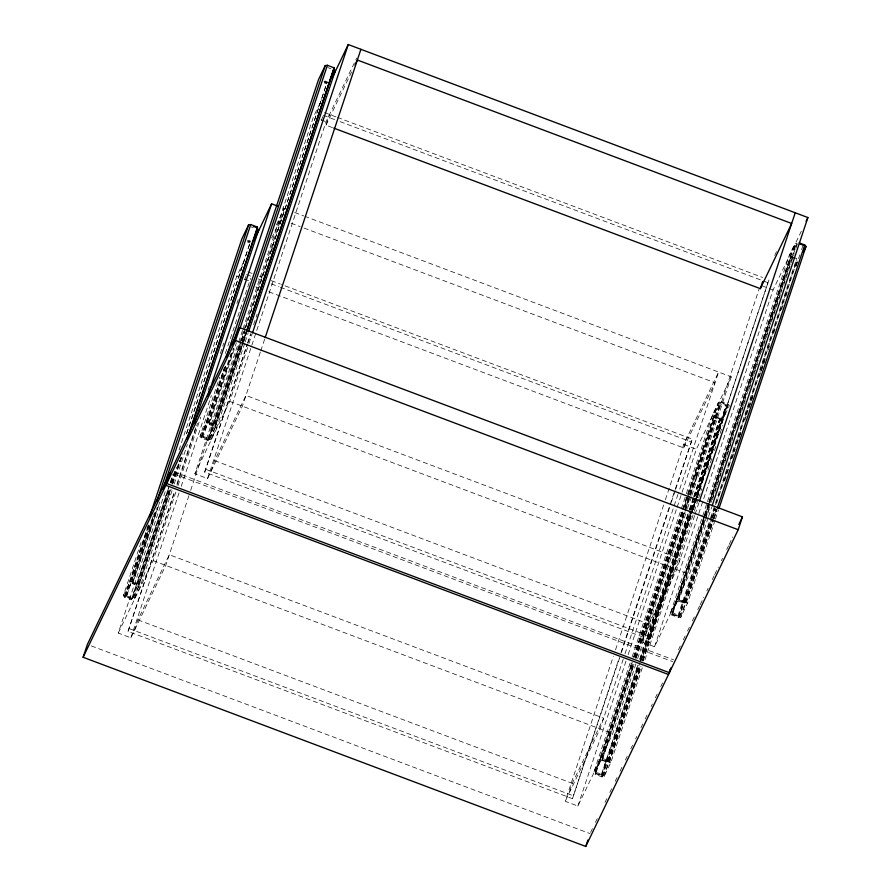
<?xml version="1.0" encoding="UTF-8"?>
<svg xmlns="http://www.w3.org/2000/svg" width="891" height="891" viewBox="0 0 891 891"><rect width="100%" height="100%" fill="white"/><g stroke="black" fill="none" stroke-linecap="round" stroke-linejoin="round"><path stroke-width="0.67" stroke-dasharray="4.46 3.34" d="M168.856 487.177L131.356 599.777L124.606 597.237L123.359 595.7L141.725 540.391M131.679 599.097L124.762 595.89L148.374 524.788M124.606 597.237L148.663 524.81M123.359 595.7L130.108 581.667L148.908 525.044M125.464 596.758L149.944 523.017M172.03 490.64L140.11 586.768L134.441 598.529L132.325 598.808L126.422 596.58L153.965 513.628M126.422 596.58L154.299 512.949M130.108 581.667L132.236 581.4L156.281 508.984M124.762 595.89L131.244 582.424L132.425 582.28L157.351 507.224M126.745 595.901L133.316 597.772L138.706 586.579L132.625 583.683L159.734 502.045M132.625 583.683L159.623 502.68M188.925 495.641L165.748 565.429L130.899 637.822L118.258 633.067L165.481 490.852M179.035 450.033L236.761 276.221L245.17 258.746M131.356 599.777L168.533 487.856M170.281 482.588L172.899 474.68M186.453 433.861L250.193 242.252L247.698 241.316M170.604 482.053L173.222 474.001M186.787 433.338L250.638 241.082L248.489 240.28M132.325 598.808L169.056 488.201M170.805 482.933L175.182 469.757M133.316 597.772L169.613 488.491M171.362 483.223L176.607 467.419M138.005 585.71L169.925 489.593M172.119 483L179.548 460.625M132.425 582.28L138.651 584.619L170.571 488.491M172.208 483.869L181.831 454.9M134.441 598.529L170.782 489.103M172.486 483.98L182.154 454.867M138.706 586.579L171.072 489.137M172.821 483.869L182.878 453.586M174.213 484.058L187.333 444.564M619.69 657.692L572.467 798.67L128.026 631.396L174.38 491.821M176.997 483.913L196.243 425.976M208.049 390.425L209.363 386.482M220.289 353.56L223.786 343.024M236.906 303.519L238.22 299.576M244.78 279.819L246.094 275.865M128.026 631.396L174.803 491.732M176.997 485.15L197.546 423.27M118.258 633.067L153.096 560.662L176.273 490.874M178.022 485.606L200.765 417.133M130.899 637.822L179.447 491.665M181.196 486.397L211.367 395.537M225.356 353.404L250.616 278.482M134.385 630.583L137.938 619.88L169.301 554.725L603.63 718.191L572.267 783.345L568.714 794.048M245.07 329.213L208.015 440.499L201.266 437.96L200.007 436.423L219.687 377.171M208.338 439.82L201.411 436.623L224.153 368.15M201.266 437.96L225.312 365.544M200.007 436.423L206.768 422.401L225.568 365.778M202.112 437.481L226.604 363.74M244.747 343.224L216.758 427.491L211.1 439.263L208.973 439.53L203.07 437.303L230.947 353.671M206.768 422.401L208.884 422.122L233.375 348.392M201.411 436.623L207.893 423.158L209.084 423.002L234.01 347.947M203.07 437.303L203.404 436.623L209.964 438.506L215.355 427.301L209.274 424.417L236.393 342.768M260.328 352.168L242.397 406.151L207.558 478.545L194.906 473.789L238.198 343.425M238.632 342.111L242.575 330.26M243.009 328.946L313.42 116.944L321.829 99.469M190.674 490.373L239.211 344.216M239.646 342.89L243.588 331.04M244.023 329.726L284.251 208.583L281.723 207.636M208.015 440.499L240.804 341.743M241.249 340.429L243.867 332.532M245.615 327.264L326.841 82.986L324.357 82.05M245.515 328.044L327.287 81.816L324.057 80.602M208.973 439.53L241.338 342.088M241.773 340.774L244.836 331.552M271.51 251.229L272.824 247.286M209.964 438.506L241.895 342.378M242.33 341.064L245.393 331.842M214.664 426.433L246.15 331.63M209.084 423.002L215.31 425.341L246.35 331.853M215.31 425.341L241.873 345.663M242.307 344.338L246.239 332.488M211.1 439.263L243.054 343.002M243.455 341.821L246.562 332.466M215.355 427.301L243.343 343.024M243.789 341.71L246.84 332.488M245.181 341.91L248.244 332.688M649.116 639.393L768.933 279.841L649.116 639.393L204.674 472.119L247.097 344.394M247.531 343.08L250.594 333.858M253.657 324.647L257.154 314.111M321.439 120.541L322.742 116.598M204.674 472.119L247.52 344.316M247.965 343.002L251.028 333.78M194.906 473.789L229.744 401.395L248.556 344.772M248.99 343.458L252.053 334.236M207.558 478.545L326.061 121.711L356.69 58.082M211.044 471.306L214.597 460.602L245.949 395.448L680.279 558.913L648.915 624.068L645.362 634.782M332.499 127.625L325.995 125.174L329.547 114.471M260.762 350.854L264.705 338.992M635.896 663.873L612.718 733.661L577.88 806.054L565.228 801.287L613.331 656.444M615.514 649.862L663.617 505.019M665.365 499.751L683.731 444.453L718.58 372.048L678.352 493.191M268.848 291.791L683.664 447.917L687.217 437.214M572.467 798.67L619.256 657.781M621.005 652.513L674.799 490.551M675.233 489.237L692.285 439.118L281.5 284.507M621.439 652.435L670.856 503.638M671.291 502.324L675.222 490.473M675.668 489.148L692.285 439.118M623.243 659.106L600.066 728.894L565.228 801.287M624.992 653.838L677.906 494.516M577.88 806.054L626.418 659.897M628.166 654.629L676.703 508.471M677.149 507.146L696.383 449.209L731.233 376.815L305.056 216.413M637.845 665.321L601.225 775.281L595.322 773.065L594.074 771.528L630.36 662.236M632.12 656.968L685.903 495.006M686.337 493.692L712.577 414.683L718.235 402.921L720.362 402.654L726.265 404.87L641.431 660.32M601.548 774.602L595.466 771.717L631.764 662.425M633.512 657.157L687.306 495.207M687.741 493.881L713.981 414.883L719.371 403.679L725.942 405.55L726.265 404.87M595.322 773.065L632.087 662.325M633.802 657.19L718.235 402.921M642.3 667.793L610.814 762.596L604.065 776.618L601.948 776.896L595.199 774.357L632.365 662.425M634.114 657.168L682.662 511M683.096 509.685L714.036 416.832L721.443 419.026L727.925 405.561L727.223 404.692L720.997 402.353L696.071 477.264M596.168 772.586L632.465 663.294M634.648 656.712L682.751 511.868M684.5 506.6L714.682 415.741L713.981 414.883M595.466 771.717L600.857 760.513L633.223 663.082M634.971 657.814L684.388 509.017M684.823 507.703L688.754 495.853M689.2 494.527L694.88 477.409M695.314 476.095L719.371 403.679M594.074 771.528L599.732 759.756L601.848 759.488L633.779 663.372M635.528 658.104L689.311 496.142M689.757 494.817L694.122 481.652M695.871 476.384L720.362 402.654M600.857 760.513L602.049 760.368L633.969 664.24M636.163 657.803L685.58 508.861M686.014 507.692L689.946 495.697M690.391 494.527L694.323 482.532M595.199 774.357L595.522 773.678L602.94 775.872L609.422 762.395L602.494 759.199L634.303 663.706M636.051 658.449L688.966 499.116M690.714 493.848L694.657 481.998M696.406 476.73L721.331 401.674L728.081 404.213L729.328 405.75L722.579 419.784L696.773 497.468M708.178 517.76L689.378 574.383L654.529 646.777L641.876 642.021L685.179 511.657M685.613 510.343L694.791 482.688M696.985 476.106L759.076 289.13M637.644 658.605L687.061 509.808M687.496 508.494L691.438 496.643M691.873 495.318L696.25 482.154M697.998 476.885L731.233 376.815M601.225 775.281L637.956 664.675M639.705 659.407L689.122 510.621M689.556 509.307L693.499 497.445M693.933 496.131L720.062 417.768L714.682 415.741M640.028 658.727L689.01 511.256M689.445 509.942L693.387 498.091M693.822 496.777L720.062 417.768M601.748 776.016L638.479 665.41M640.228 660.142L689.645 511.345M690.08 510.031L694.022 498.18M694.457 496.866L720.262 419.182M601.948 776.896L639.994 662.336M640.429 661.022L690.28 510.911M690.714 509.596L693.343 501.689M695.091 496.421L720.451 420.051L722.579 419.784M602.94 775.872L639.348 666.268M641.097 660.999L690.959 510.888M691.271 509.886L725.942 405.55M602.049 760.368L607.428 762.395L607.751 761.716L639.682 665.588M608.72 761.538L640.64 665.41M642.389 660.153L690.926 513.984M691.371 512.67L727.223 404.692M604.065 776.618L640.796 666.011M642.545 660.743L696.339 498.793M610.814 762.596L609.567 761.059L641.052 666.245M642.801 660.988L692.652 510.877M693.087 509.552L696.595 499.027M697.029 497.701L728.081 404.213M609.422 762.395L641.342 666.279M643.09 661.011L691.628 514.853M693.376 509.585L696.873 499.049M697.319 497.735L727.925 405.561M644.928 659.886L693.9 512.414M694.345 511.1L698.277 499.25M698.711 497.924L701.774 488.714M707.899 470.281L712.711 455.791M714.459 450.523L716.208 445.255M720.14 433.405L722.768 425.508M694.657 515.633L676.726 569.616L641.876 642.021M695.091 514.319L699.023 502.468M654.529 646.777L773.043 289.943L801.878 230.023M704.046 516.323L672.126 612.451L678.207 615.336L677.873 616.015L671.97 613.788L670.723 612.251L707.02 502.958M707.454 501.644L789.237 255.405L794.895 243.644L797.011 243.377L710.862 502.78M704.48 515.009L708.423 503.159M708.857 501.833L790.629 255.606L796.019 244.401L710.316 502.491M671.97 613.788L704.369 516.212M704.77 515.031L708.746 503.047M709.147 501.867L794.895 243.644M715.016 520.366L687.473 603.318L680.724 617.352L678.597 617.619L671.847 615.08L703.779 518.952M704.213 517.638L708.145 505.787M708.579 504.473L790.362 258.234L790.685 257.566L793.179 258.501M671.847 615.08L704.536 516.958M704.97 515.644L790.685 257.566M672.828 613.309L709.125 504.016M709.559 502.702L791.331 256.463L790.629 255.606M672.126 612.451L677.516 601.247L705.505 516.969M705.939 515.655L709.871 503.805M670.723 612.251L676.38 600.489L678.508 600.211L710.428 504.094M677.516 601.247L678.708 601.091L710.194 506.288M712.377 499.851L722.868 468.098M724.617 462.83L732.925 437.815M736.868 426.11L745.177 400.95M749.119 389.244L757.417 364.074M761.36 352.368L769.657 327.209M771.417 321.941L781.908 290.332M783.657 285.22L794.148 253.467M795.908 248.344L797.657 243.076M708.612 516.446L711.675 507.224M677.873 616.015L710.238 518.573M710.561 517.894L796.71 258.49L796.387 259.17M672.182 614.4L678.396 616.739L715.139 506.133M715.573 504.818L796.91 259.905M678.597 617.619L711.397 518.863M711.831 517.548L714.894 508.327M716.642 503.059L797.111 260.773M678.396 616.739L679.588 616.594L711.954 519.152M712.388 517.838L715.451 508.616M724.628 480.962L728.571 469.111M736.879 444.097L740.811 432.246M749.119 407.232L753.062 395.381M761.371 370.355L765.302 358.505M773.611 333.49L775.359 328.222M785.851 296.625L787.599 291.357M795.908 266.331L798.102 259.749M678.708 601.091L684.088 603.118L711.965 519.486M712.399 518.161L715.462 508.95M732.19 458.275L733.939 453.007M734.373 451.692L735.253 449.053M739.073 437.849L740.822 432.58M744.865 420.084L746.179 416.142M746.613 414.816L748.362 409.548M748.808 408.234L753.062 395.704M759.299 376.637L760.613 372.683M761.048 371.369L765.313 358.839M768.042 350.297L769.791 345.029M781.607 309.478L784.225 301.581M796.031 266.03L799.862 254.815M801.61 249.547L802.925 245.593M679.588 616.594L686.07 603.129L685.368 602.26L716.42 508.772M680.724 617.352L713.078 519.91M713.513 518.595L716.576 509.374M687.473 603.318L686.215 601.781L713.335 520.144M713.769 518.829L716.832 509.607M686.07 603.129L713.624 520.166M714.059 518.852L717.121 509.641M715.462 519.052L718.525 509.83M276.41 224.877L284.251 208.583M271.655 238.086L280.698 219.286M325.995 125.174L351.923 71.291M209.274 424.417L209.608 423.737L215.511 425.954L216.758 427.491M138.651 584.619L138.974 583.939L132.236 581.4M774.725 255.383L776.54 251.618M683.664 447.917L715.028 382.762L301.503 227.116M714.036 416.832L713.702 417.511L720.451 420.051M720.997 402.353L721.331 401.674M684.088 603.118L684.411 602.439L678.508 600.211M590.622 832.361L592.415 828.619M595.411 822.393L597.215 818.651M605.011 802.457L606.804 798.715M609.812 792.489L611.605 788.747M615.202 781.273L617.006 777.531M620.002 771.305L622.397 766.327M625.393 760.09L627.197 756.359M630.795 748.874L632.599 745.143M635.595 738.906L636.787 736.423M640.985 727.702L642.79 723.96M645.184 718.97L646.989 715.239M651.187 706.518L652.379 704.024M655.375 697.798L657.179 694.056M660.777 686.582L662.581 682.84M678.474 649.817L680.279 646.053M683.297 639.783L685.112 636.018M687.529 631.006L689.333 627.242M692.352 620.971L694.768 615.948M697.787 609.678L699.602 605.913M700.203 604.666L703.823 597.137M706.841 590.867L708.044 588.361M712.277 579.573L714.081 575.82M714.682 574.561L718.313 567.032M721.331 560.762L722.534 558.256M726.755 549.48L728.571 545.715M729.172 544.457L732.792 536.939M327.788 67.571L331.018 68.785M791.331 256.463L795.641 258.089M323.945 81.359L327.487 82.685M795.206 258.724L790.484 256.953L789.237 255.405M324.268 82.818L326.518 83.665M324.491 112.567L336.185 116.966M337.355 117.4L762.573 277.446M323.188 115.284L334.882 119.684M340.072 121.633L767.63 282.558M321.005 119.806L326.061 121.711M761.66 285.655L767.975 288.038M769.245 288.506L773.043 289.943M294.654 212.504L303.764 215.923M291.101 223.207L300.2 226.637M251.139 226.849L253.289 227.651M247.286 240.626L250.828 241.962M719.728 418.447L713.825 416.22L712.577 414.683M247.62 242.085L249.87 242.931M247.832 271.833L253.033 273.793M259.404 276.188L262.132 277.224M271.232 280.643L280.331 284.062M246.529 274.551L250.427 276.021M258.223 278.95L262.121 280.42M271.22 283.85L279.017 286.779M280.32 287.27L690.971 441.836M236.761 276.221L239.289 277.179M244.357 279.083L249.413 280.988M683.731 444.453L696.383 449.209M255.84 286.891L258.446 287.871M229.744 401.395L689.378 574.383M208.884 422.122L215.633 424.662M686.215 601.781L679.477 599.242L679.142 599.921L685.368 602.26M214.597 460.602L648.915 624.068M205.977 469.401L650.43 636.686M174.914 472.141L673.641 659.852M174.046 473.956L672.772 661.657M153.096 560.662L612.718 733.661M602.817 758.519L609.567 761.059M132.948 583.004L138.851 585.231L140.11 586.768M601.848 759.488L607.751 761.716M137.938 619.88L572.267 783.345M129.329 628.678L573.771 795.953M91.294 645.897L590.02 833.608"/><path stroke-width="1.34" d="M83.119 657.268L87.385 644.427L170.136 472.486L165.871 485.328L83.119 657.268L585.755 846.45L668.506 674.509L670.21 669.364M149.599 516.691L241.873 238.855L248.622 224.833L250.739 224.554L257.488 227.094L187.077 439.096M156.783 501.343L248.622 224.833M162.841 489.226L250.739 224.554M166.74 483.512L171.005 470.671L239.824 327.688L742.459 516.869L738.193 529.711L669.375 672.694L166.74 483.512L235.558 340.529L239.824 327.688M189.148 433.806L257.365 228.386L258.613 229.934L194.327 423.492M207.759 396.072L271.61 203.827L277.925 206.2M226.247 357.414L318.521 79.577L325.271 65.555L327.398 65.288L334.136 67.827L246.684 331.174M232.562 344.706L325.271 65.555M239.935 328.634L327.398 65.288M246.796 330.539L334.136 67.827M246.996 331.151L334.014 69.119L335.272 70.656L248.678 331.374M252.487 332.922L348.258 44.55L807.881 217.538L712.109 505.91M265.139 337.678L360.911 49.306M695.236 481.374L696.539 477.42M333.802 128.115L760.324 288.639L762.685 281.5M699.457 501.154L795.229 212.782M585.755 846.45L587.882 840.024M717.266 508.293L804.729 244.947L799.104 242.831M718.959 508.516L805.976 246.484L804.729 244.947M669.375 672.694L671.079 667.559M257.488 227.094L257.165 227.773L253.423 226.37M256.352 234.634L258.613 229.934M333.568 74.187L335.272 70.656M254.18 240.024L271.61 203.827M332.644 77.005L348.258 44.55M354.941 65.032L357.358 60.02L791.676 223.485L760.324 288.639M806.077 221.291L807.881 217.538M803.17 252.331L805.976 246.484M738.828 524.387L742.459 516.869M800.14 244.023L803.882 245.426M235.558 340.529L738.193 529.711M165.871 485.328L668.506 674.509"/></g></svg>
